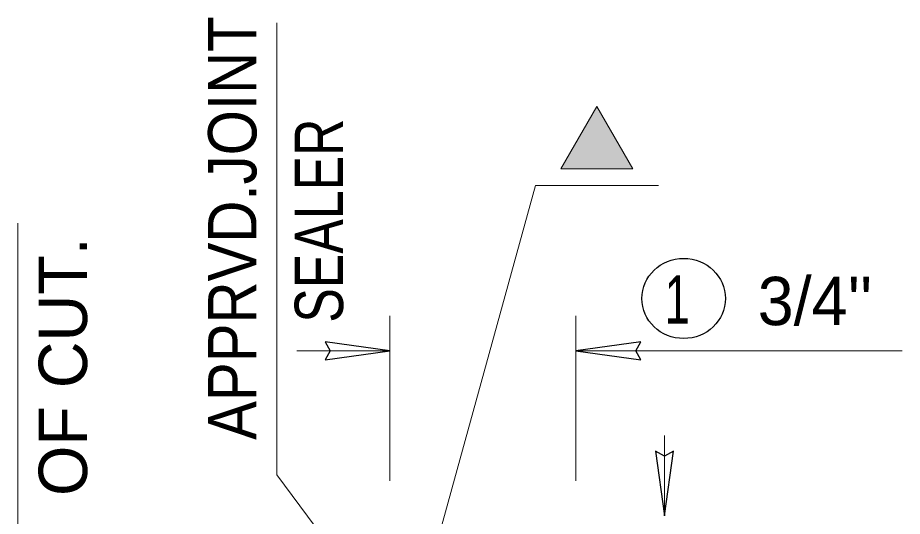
# Model space of a CAD drawing. Extents: x 912 to 1283, y -225 to 49.
# Drawn here: x 1142.49 to 1166.06, y -83.78 to -70.48 of the extents above; entities that cross this region are included whole.
import ezdxf

# ---------------------------------------------------------------- set-up
doc = ezdxf.new("R2010")
doc.units = 0
doc.header["$LTSCALE"] = 0.54
for name, color, linetype, lineweight in [('1', 7, 'Continuous', 25), ('10', 7, 'Continuous', 13), ('15', 7, 'Continuous', 13), ('20', 7, 'Continuous', 13), ('50', 7, 'Continuous', 13)]:
    doc.layers.add(name, color=color, linetype=linetype, lineweight=lineweight)

msp = doc.modelspace()

# ---------------------------------------------------------------- hatches: boundary and pattern name
at = {"layer": '1'}
msp.add_hatch(color=256, dxfattribs=at).paths.add_polyline_path([(1156.9565, -74.5107), (1157.9209, -72.8535), (1158.874, -74.5171)])

# ---------------------------------------------------------------- linework, layer by layer
at = {"layer": '1', "lineweight": 13}
msp.add_lwpolyline([(1156.9565, -74.5107), (1157.9209, -72.8535), (1158.874, -74.5171)], close=True, dxfattribs=at)
at = {"layer": '1'}
for points in [[(1152.4047, -79.3656), (1150.678, -79.1282), (1150.8117, -79.363), (1150.678, -79.6029)], [(1157.3618, -79.3656), (1159.0884, -79.6029), (1158.9548, -79.3682), (1159.0884, -79.1282)], [(1159.7186, -83.7646), (1159.9559, -82.0379), (1159.7212, -82.1716), (1159.4813, -82.0379)]]:
    msp.add_lwpolyline(points, close=True, dxfattribs=at)
at = {"layer": '10'}
for p, q in [((1152.4047, -82.8355), (1152.4047, -78.4347)), ((1157.3618, -78.4347), (1157.3618, -82.8355)), ((1152.4047, -79.3656), (1149.9262, -79.3656)), ((1157.3618, -79.3656), (1166.0553, -79.3656)), ((1159.7186, -81.6199), (1159.7186, -83.7646))]:
    msp.add_line(p, q, dxfattribs=at)
for points in [[(1153.0949, -87.6679), (1149.3907, -82.6673), (1149.3907, -70.6228)], [(1142.4906, -75.9599), (1142.4906, -90.7668), (1145.9605, -90.7668)]]:
    msp.add_lwpolyline(points, dxfattribs=at)
at = {"layer": '20'}
msp.add_lwpolyline([(1153.318, -85.7227), (1156.2809, -74.9538), (1159.5608, -74.9538)], dxfattribs=at)
at = {"layer": '50', "lineweight": 25}
msp.add_ellipse((1160.2304, -77.9698), major_axis=(-1.1134, 0), ratio=0.958588, dxfattribs=at)

# ---------------------------------------------------------------- texts
at = {"layer": '15'}
for s, width, p in [('APPRVD.JOINT', 0.9, (1148.851, -81.7393)), ('SEALER', 0.8, (1151.1591, -78.6145))]:
    msp.add_text(s, height=1.289, rotation=90, dxfattribs=dict(at, width=width)).set_placement(p)
msp.add_text('OF CUT.', height=1.289, rotation=90, dxfattribs=at).set_placement((1144.3393, -83.234))
at = {"layer": '15', "width": 0.7}
msp.add_text('1', height=1.289, dxfattribs=at).set_placement((1159.7261, -78.6412))
at = {"layer": '15'}
msp.add_text("3/4''", height=1.289, dxfattribs=at).set_placement((1162.2028, -78.681))

doc.saveas('drawing.dxf')
